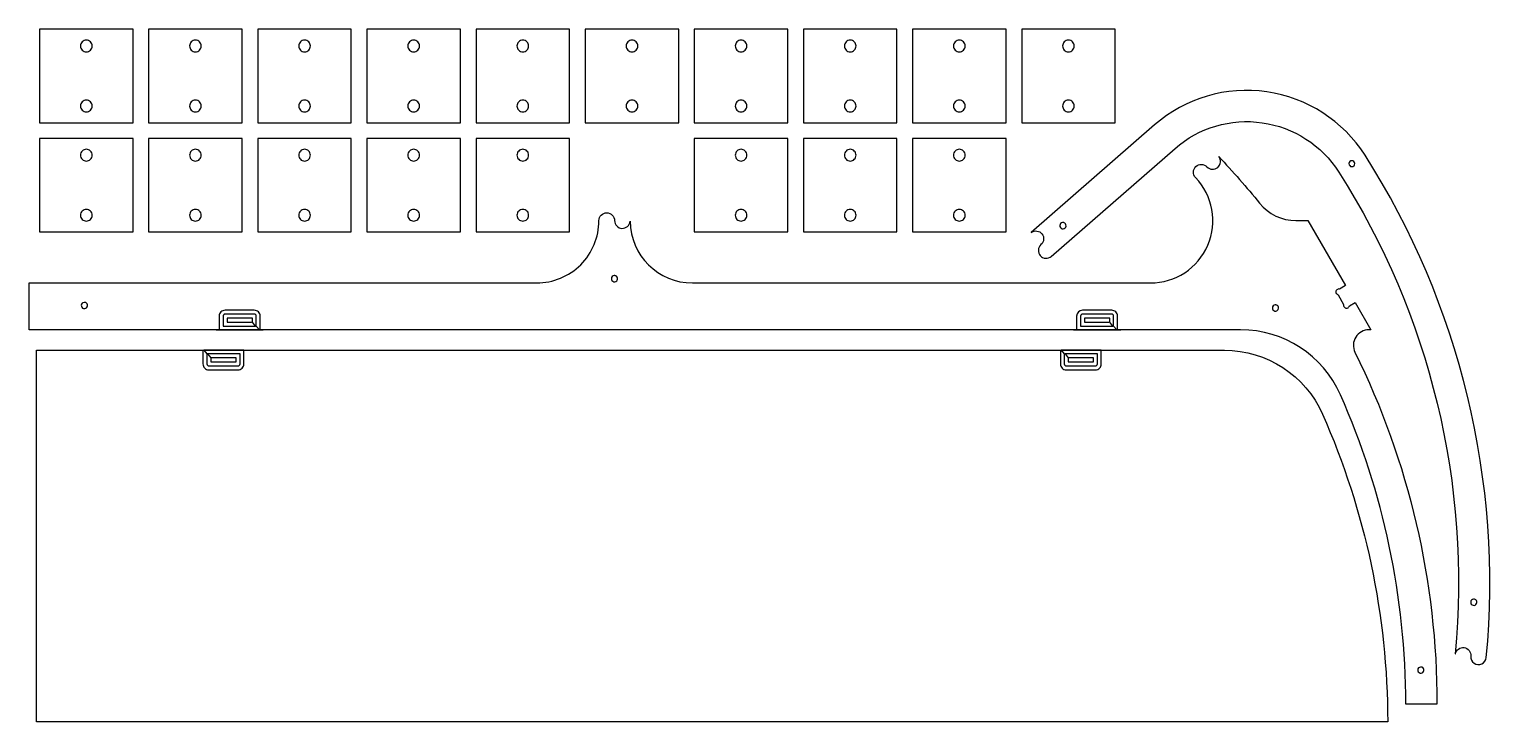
# Model space of a CAD drawing. Extents: x 1 to 94.7, y 2.5 to 46.9.
import ezdxf

# ---------------------------------------------------------------- set-up
doc = ezdxf.new("R2010")
doc.units = 0
for name, color, linetype in [('HINGE_BARREL', 6, 'CONTINUOUS'), ('POCKET_FOR_HINGE', 4, 'CONTINUOUS'), ('THROUGH_CUT', 18, 'CONTINUOUS'), ('TRIM', 3, 'CONTINUOUS')]:
    doc.layers.add(name, color=color, linetype=linetype)

msp = doc.modelspace()

# ---------------------------------------------------------------- linework, layer by layer
at = {"layer": 'HINGE_BARREL'}
for points in [[(12.982, 27.618), (16.007, 27.618)], [(67.982, 27.618), (71.007, 27.618)], [(11.941, 26.304), (14.966, 26.304)], [(66.941, 26.303), (69.966, 26.303)]]:
    msp.add_lwpolyline(points, dxfattribs=at)
at = {"layer": 'POCKET_FOR_HINGE'}
for points in [[(15.807, 27.605), (15.807, 28.498, 0.414214), (15.435, 28.87), (13.555, 28.87, 0.414214), (13.182, 28.498), (13.182, 27.605), (15.757, 27.605), (15.557, 27.855), (15.557, 28.498, 0.414213), (15.435, 28.62), (13.555, 28.62, 0.414214), (13.432, 28.498), (13.432, 27.855), (15.507, 27.855), (15.307, 28.105), (15.307, 28.37), (13.682, 28.37), (13.682, 28.105), (15.257, 28.105)], [(70.807, 27.605), (70.807, 28.498, 0.414214), (70.435, 28.87), (68.555, 28.87, 0.414213), (68.182, 28.498), (68.182, 27.605), (70.757, 27.605), (70.557, 27.855), (70.557, 28.498, 0.414214), (70.435, 28.62), (68.555, 28.62, 0.414213), (68.432, 28.498), (68.432, 27.855), (70.507, 27.855), (70.307, 28.105), (70.307, 28.37), (68.682, 28.37), (68.682, 28.105), (70.257, 28.105)], [(12.141, 26.316), (12.141, 25.424, 0.414214), (12.513, 25.051), (14.393, 25.051, 0.414214), (14.766, 25.424), (14.766, 26.316), (12.191, 26.316), (12.391, 26.066), (12.391, 25.424, 0.414213), (12.513, 25.301), (14.393, 25.301, 0.414214), (14.516, 25.424), (14.516, 26.066), (12.441, 26.066), (12.641, 25.816), (12.641, 25.551), (14.266, 25.551), (14.266, 25.816), (12.691, 25.816)], [(67.141, 26.316), (67.141, 25.424, 0.414214), (67.513, 25.051), (69.393, 25.051, 0.414214), (69.766, 25.424), (69.766, 26.316), (67.191, 26.316), (67.391, 26.066), (67.391, 25.424, 0.414214), (67.513, 25.301), (69.393, 25.301, 0.414214), (69.516, 25.424), (69.516, 26.066), (67.441, 26.066), (67.641, 25.816), (67.641, 25.551), (69.266, 25.551), (69.266, 25.816), (67.691, 25.816)]]:
    msp.add_lwpolyline(points, format="xyb", dxfattribs=at)
at = {"layer": 'THROUGH_CUT'}
for points in [[(1.657, 40.888), (7.657, 40.888), (7.657, 46.888), (1.657, 46.888)], [(8.657, 40.888), (14.657, 40.888), (14.657, 46.888), (8.657, 46.888)], [(15.657, 40.888), (21.657, 40.888), (21.657, 46.888), (15.657, 46.888)], [(22.657, 40.888), (28.657, 40.888), (28.657, 46.888), (22.657, 46.888)], [(29.657, 40.888), (35.657, 40.888), (35.657, 46.888), (29.657, 46.888)], [(36.657, 40.888), (42.657, 40.888), (42.657, 46.888), (36.657, 46.888)], [(43.657, 40.888), (49.657, 40.888), (49.657, 46.888), (43.657, 46.888)], [(50.657, 40.888), (56.657, 40.888), (56.657, 46.888), (50.657, 46.888)], [(57.657, 40.888), (63.657, 40.888), (63.657, 46.888), (57.657, 46.888)], [(64.657, 40.888), (70.657, 40.888), (70.657, 46.888), (64.657, 46.888)], [(1.657, 33.888), (7.657, 33.888), (7.657, 39.888), (1.657, 39.888)], [(8.657, 33.888), (14.657, 33.888), (14.657, 39.888), (8.657, 39.888)], [(15.657, 33.888), (21.657, 33.888), (21.657, 39.888), (15.657, 39.888)], [(22.657, 33.888), (28.657, 33.888), (28.657, 39.888), (22.657, 39.888)], [(29.657, 33.888), (35.657, 33.888), (35.657, 39.888), (29.657, 39.888)], [(43.657, 33.888), (49.657, 33.888), (49.657, 39.888), (43.657, 39.888)], [(50.657, 33.888), (56.657, 33.888), (56.657, 39.888), (50.657, 39.888)], [(57.657, 33.888), (63.657, 33.888), (63.657, 39.888), (57.657, 39.888)]]:
    msp.add_lwpolyline(points, close=True, dxfattribs=at)
for points in [[(4.657, 46.188, 0.414214), (4.282, 45.813, 0.414214), (4.657, 45.438, 0.414214), (5.032, 45.813, 0.414214)], [(11.657, 46.188, 0.414214), (11.282, 45.813, 0.414214), (11.657, 45.438, 0.414214), (12.032, 45.813, 0.414214)], [(18.657, 46.188, 0.414214), (18.282, 45.813, 0.414214), (18.657, 45.438, 0.414214), (19.032, 45.813, 0.414214)], [(25.657, 46.188, 0.414214), (25.282, 45.813, 0.414214), (25.657, 45.438, 0.414214), (26.032, 45.813, 0.414214)], [(32.657, 46.188, 0.414214), (32.282, 45.813, 0.414214), (32.657, 45.438, 0.414214), (33.032, 45.813, 0.414214)], [(39.657, 46.188, 0.414214), (39.282, 45.813, 0.414214), (39.657, 45.438, 0.414214), (40.032, 45.813, 0.414214)], [(46.657, 46.188, 0.414214), (46.282, 45.813, 0.414214), (46.657, 45.438, 0.414214), (47.032, 45.813, 0.414214)], [(53.657, 46.188, 0.414214), (53.282, 45.813, 0.414214), (53.657, 45.438, 0.414214), (54.032, 45.813, 0.414214)], [(60.657, 46.188, 0.414214), (60.282, 45.813, 0.414214), (60.657, 45.438, 0.414214), (61.032, 45.813, 0.414214)], [(67.657, 46.188, 0.414214), (67.282, 45.813, 0.414214), (67.657, 45.438, 0.414214), (68.032, 45.813, 0.414214)], [(4.657, 42.338, 0.414214), (4.282, 41.963, 0.414214), (4.657, 41.588, 0.414214), (5.032, 41.963, 0.414214)], [(11.657, 42.338, 0.414214), (11.282, 41.963, 0.414214), (11.657, 41.588, 0.414214), (12.032, 41.963, 0.414214)], [(18.657, 42.338, 0.414214), (18.282, 41.963, 0.414214), (18.657, 41.588, 0.414214), (19.032, 41.963, 0.414214)], [(25.657, 42.338, 0.414214), (25.282, 41.963, 0.414214), (25.657, 41.588, 0.414214), (26.032, 41.963, 0.414214)], [(32.657, 42.338, 0.414214), (32.282, 41.963, 0.414214), (32.657, 41.588, 0.414214), (33.032, 41.963, 0.414214)], [(39.657, 42.338, 0.414214), (39.282, 41.963, 0.414214), (39.657, 41.588, 0.414214), (40.032, 41.963, 0.414214)], [(46.657, 42.338, 0.414214), (46.282, 41.963, 0.414214), (46.657, 41.588, 0.414214), (47.032, 41.963, 0.414214)], [(53.657, 42.338, 0.414214), (53.282, 41.963, 0.414214), (53.657, 41.588, 0.414214), (54.032, 41.963, 0.414214)], [(60.657, 42.338, 0.414214), (60.282, 41.963, 0.414214), (60.657, 41.588, 0.414214), (61.032, 41.963, 0.414214)], [(94.46, 6.601, 0.166932), (86.681, 38.806, 0.45862), (73.179, 40.75), (65.273, 33.858, 0.956278), (65.274, 33.856, -0.956278), (65.896, 33.075, 0.414214), (65.848, 32.369, 0.414214), (66.554, 32.321), (74.493, 39.242, -0.45862), (84.994, 37.731, -0.166699), (92.472, 6.833, 0.956055), (92.474, 6.833, -0.956489), (93.464, 6.695, 1)], [(67.657, 42.338, 0.414214), (67.282, 41.963, 0.414214), (67.657, 41.588, 0.414214), (68.032, 41.963, 0.414214)], [(0.995, 27.618), (0.995, 30.618), (33.54, 30.618, 0.414214), (37.54, 34.618, -1), (38.54, 34.618, 0.958729), (39.538, 34.575, -0.953685), (39.54, 34.575, 0.41113), (43.54, 30.618), (72.915, 30.618, 0.659022), (75.815, 37.373, -1), (76.539, 38.062, 0.956067), (77.294, 38.717, -0.956489), (77.295, 38.718, -0.019503), (79.918, 35.729, 0.22617), (82.248, 34.618), (83.019, 34.618), (85.421, 30.45), (85.048, 30.229, 1), (84.952, 29.864), (85.308, 29.246, 1), (85.678, 29.149), (86.05, 29.37), (87.061, 27.618), (86.933, 27.618, 0.555753), (86.036, 26.175, -0.115054), (91.297, 3.616), (89.297, 3.616, 0.104561), (85.103, 23.45, 0.296798), (78.703, 27.618)], [(4.657, 39.188, 0.414214), (4.282, 38.813, 0.414214), (4.657, 38.438, 0.414214), (5.032, 38.813, 0.414214)], [(11.657, 39.188, 0.414214), (11.282, 38.813, 0.414214), (11.657, 38.438, 0.414214), (12.032, 38.813, 0.414214)], [(18.657, 39.188, 0.414214), (18.282, 38.813, 0.414214), (18.657, 38.438, 0.414214), (19.032, 38.813, 0.414214)], [(25.657, 39.188, 0.414214), (25.282, 38.813, 0.414214), (25.657, 38.438, 0.414214), (26.032, 38.813, 0.414214)], [(32.657, 39.188, 0.414214), (32.282, 38.813, 0.414214), (32.657, 38.438, 0.414214), (33.032, 38.813, 0.414214)], [(46.657, 39.188, 0.414214), (46.282, 38.813, 0.414214), (46.657, 38.438, 0.414214), (47.032, 38.813, 0.414214)], [(53.657, 39.188, 0.414214), (53.282, 38.813, 0.414214), (53.657, 38.438, 0.414214), (54.032, 38.813, 0.414214)], [(60.657, 39.188, 0.414214), (60.282, 38.813, 0.414214), (60.657, 38.438, 0.414214), (61.032, 38.813, 0.414214)], [(85.977, 38.139, 0.974157), (85.705, 38.405, 0.974157), (85.962, 38.125, 0.013091), (85.97, 38.132, 0.013091)], [(4.657, 35.338, 0.414214), (4.282, 34.963, 0.414214), (4.657, 34.588, 0.414214), (5.032, 34.963, 0.414214)], [(11.657, 35.338, 0.414214), (11.282, 34.963, 0.414214), (11.657, 34.588, 0.414214), (12.032, 34.963, 0.414214)], [(18.657, 35.338, 0.414214), (18.282, 34.963, 0.414214), (18.657, 34.588, 0.414214), (19.032, 34.963, 0.414214)], [(25.657, 35.338, 0.414214), (25.282, 34.963, 0.414214), (25.657, 34.588, 0.414214), (26.032, 34.963, 0.414214)], [(32.657, 35.338, 0.414214), (32.282, 34.963, 0.414214), (32.657, 34.588, 0.414214), (33.032, 34.963, 0.414214)], [(46.657, 35.338, 0.414214), (46.282, 34.963, 0.414214), (46.657, 34.588, 0.414214), (47.032, 34.963, 0.414214)], [(53.657, 35.338, 0.414214), (53.282, 34.963, 0.414214), (53.657, 34.588, 0.414214), (54.032, 34.963, 0.414214)], [(60.657, 35.338, 0.414214), (60.282, 34.963, 0.414214), (60.657, 34.588, 0.414214), (61.032, 34.963, 0.414214)], [(67.277, 34.49, 0.823734), (67.249, 34.099, 0.824147), (67.422, 34.451, 0.096403), (67.353, 34.485, 0.096651)], [(38.514, 31.09, 0.823734), (38.487, 30.699, 0.824147), (38.659, 31.051, 0.096403), (38.59, 31.085, 0.096651)], [(4.511, 29.374, 0.823734), (4.483, 28.983, 0.824147), (4.656, 29.335, 0.096403), (4.587, 29.369, 0.096651)], [(80.913, 29.211, 0.823734), (80.885, 28.82, 0.824147), (81.057, 29.172, 0.096403), (80.989, 29.205, 0.096651)], [(1.453, 26.304), (77.661, 26.303, -0.296798), (83.953, 22.208, -0.104251), (88.136, 2.482), (1.453, 2.482)], [(90.234, 5.993, 0.823734), (90.207, 5.602, 0.824147), (90.379, 5.954, 0.096403), (90.31, 5.987, 0.096651)]]:
    msp.add_lwpolyline(points, format="xyb", close=True, dxfattribs=at)
at = {"layer": 'TRIM'}
msp.add_lwpolyline([(93.635, 10.345, 0.823734), (93.608, 9.954, 0.824147), (93.78, 10.306, 0.096403), (93.711, 10.34, 0.096651)], format="xyb", close=True, dxfattribs=at)

doc.saveas('drawing.dxf')
